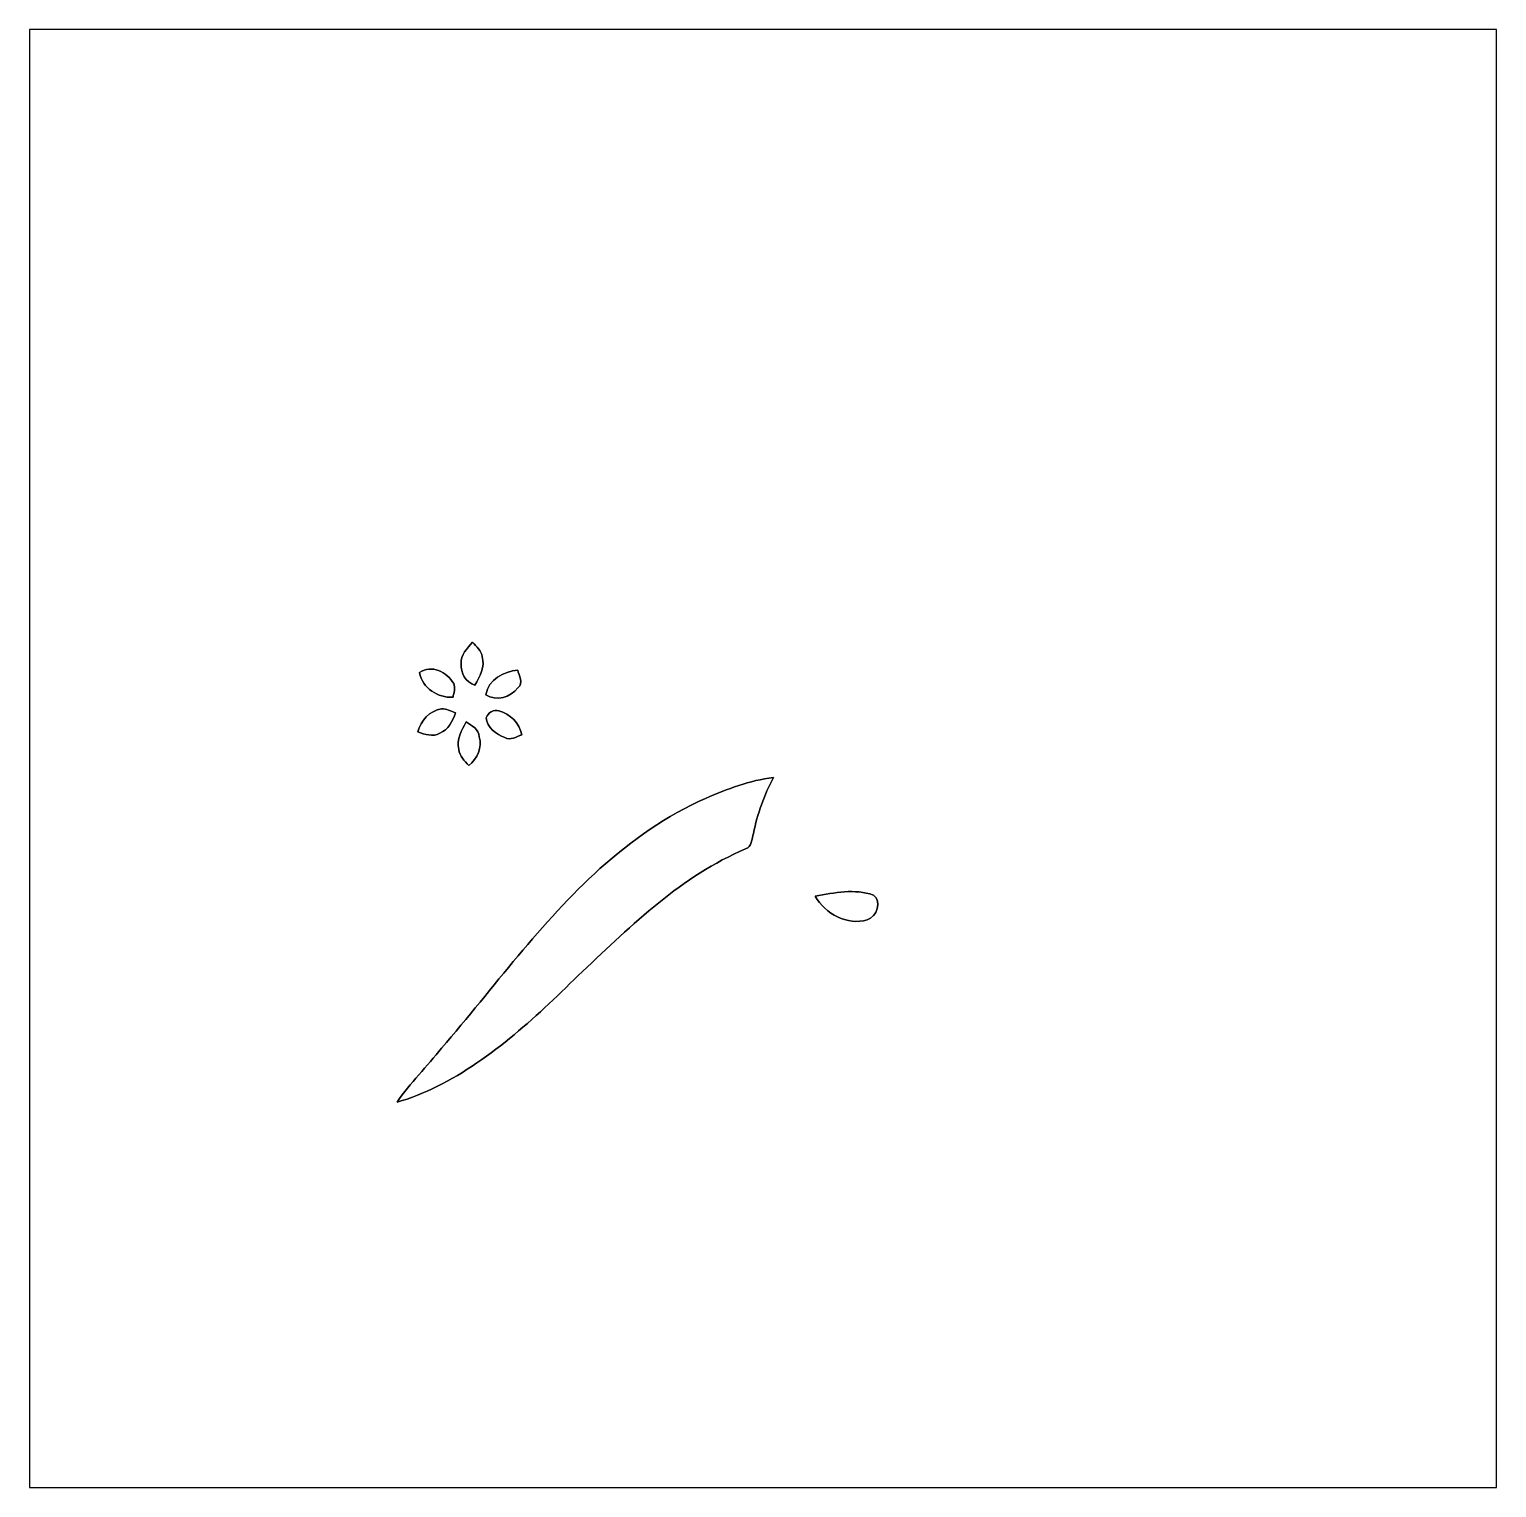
# Model space of a CAD drawing. Header units: centimetres. Extents: x -16.8 to 16.8, y -16.7 to 16.7.
import ezdxf

# ---------------------------------------------------------------- set-up
doc = ezdxf.new("R2010")
doc.units = ezdxf.units.CM
doc.header["$MEASUREMENT"] = 0
doc.layers.add('Layer 1', color=7, linetype='Continuous')

msp = doc.modelspace()

# ---------------------------------------------------------------- linework, layer by layer
at = {"layer": 'Layer 1', "color": 7}
for points, knots in [([(-16.77458, 16.66875), (-16.77458, 16.66875), (16.77458, 16.66875), (16.77458, 16.66875), (16.77458, 16.66875), (16.77458, 16.66875), (16.77458, -16.66875), (16.77458, -16.66875), (16.77458, -16.66875), (16.77458, -16.66875), (-16.77458, -16.66875), (-16.77458, -16.66875), (-16.77458, -16.66875), (-16.77458, -16.66875), (-16.77458, 16.66875), (-16.77458, 16.66875), (-16.77458, 16.66875), (-16.77458, 16.66875), (-16.77458, 16.66875), (-16.77458, 16.66875)], [0, 0, 0, 0, 0.16666667, 0.16666667, 0.16666667, 0.16666667, 0.33333333, 0.33333333, 0.33333333, 0.33333333, 0.5, 0.5, 0.5, 0.5, 0.66666667, 0.66666667, 0.66666667, 0.66666667, 1, 1, 1, 1]), ([(-6.64069, 2.65642), (-6.54826, 2.56364), (-6.44208, 2.46662), (-6.41844, 2.33116), (-6.41844, 2.33116), (-6.35212, 2.09197), (-6.477, 1.87501), (-6.58601, 1.67464), (-6.58601, 1.67464), (-6.79697, 1.74131), (-6.92221, 1.95121), (-6.89786, 2.17135), (-6.89786, 2.17135), (-6.91903, 2.37208), (-6.76028, 2.51778), (-6.64069, 2.65642)], [0, 0, 0, 0, 0.2, 0.2, 0.2, 0.2, 0.4, 0.4, 0.4, 0.4, 0.6, 0.6, 0.6, 0.6, 1, 1, 1, 1]), ([(-7.85213, 1.9625), (-7.57767, 2.16218), (-7.22877, 1.97026), (-7.07178, 1.71203), (-7.07178, 1.71203), (-7.02486, 1.61255), (-7.07284, 1.50248), (-7.08766, 1.40123), (-7.08766, 1.40123), (-7.44008, 1.38112), (-7.78157, 1.60937), (-7.85213, 1.9625)], [0, 0, 0, 0, 0.25, 0.25, 0.25, 0.25, 0.5, 0.5, 0.5, 0.5, 1, 1, 1, 1]), ([(-6.33765, 1.45838), (-6.27627, 1.81504), (-5.93196, 1.97803), (-5.60811, 2.02283), (-5.60811, 2.02283), (-5.57989, 1.89089), (-5.46735, 1.72332), (-5.60352, 1.61678), (-5.60352, 1.61678), (-5.77462, 1.39488), (-6.09212, 1.30457), (-6.33765, 1.45838)], [0, 0, 0, 0, 0.25, 0.25, 0.25, 0.25, 0.5, 0.5, 0.5, 0.5, 1, 1, 1, 1]), ([(-7.89199, 0.60678), (-7.83131, 0.86748), (-7.61859, 1.09291), (-7.35013, 1.13312), (-7.35013, 1.13312), (-7.23794, 1.13947), (-7.13528, 1.08232), (-7.03263, 1.04528), (-7.03263, 1.04528), (-7.09189, 0.8569), (-7.19455, 0.65652), (-7.38964, 0.57997), (-7.38964, 0.57997), (-7.54662, 0.48507), (-7.73359, 0.5521), (-7.89199, 0.60678)], [0, 0, 0, 0, 0.2, 0.2, 0.2, 0.2, 0.4, 0.4, 0.4, 0.4, 0.6, 0.6, 0.6, 0.6, 1, 1, 1, 1]), ([(-6.32672, 0.93133), (-6.2925, 1.04211), (-6.15562, 1.13242), (-6.0392, 1.08973), (-6.0392, 1.08973), (-5.7845, 1.01776), (-5.56507, 0.80927), (-5.51709, 0.54187), (-5.51709, 0.54187), (-5.63774, 0.49177), (-5.77391, 0.41099), (-5.90515, 0.47696), (-5.90515, 0.47696), (-6.09212, 0.55774), (-6.31896, 0.70556), (-6.32672, 0.93133)], [0, 0, 0, 0, 0.2, 0.2, 0.2, 0.2, 0.4, 0.4, 0.4, 0.4, 0.6, 0.6, 0.6, 0.6, 1, 1, 1, 1]), ([(-6.78744, 0.83855), (-6.66503, 0.74895), (-6.48653, 0.67275), (-6.48723, 0.49671), (-6.48723, 0.49671), (-6.41914, 0.248), (-6.52851, -0.00353), (-6.72394, -0.15804), (-6.72394, -0.15804), (-6.82801, -0.0575), (-6.94161, 0.05574), (-6.95254, 0.2092), (-6.95254, 0.2092), (-7.01746, 0.43815), (-6.88199, 0.64417), (-6.78744, 0.83855)], [0, 0, 0, 0, 0.2, 0.2, 0.2, 0.2, 0.4, 0.4, 0.4, 0.4, 0.6, 0.6, 0.6, 0.6, 1, 1, 1, 1]), ([(-1.31092, -0.91123), (-0.81562, -0.69603), (-0.30198, -0.49989), (0.23777, -0.43533), (0.23777, -0.43533), (0.02434, -0.83679), (-0.12629, -1.26788), (-0.21908, -1.71309), (-0.21908, -1.71309), (-0.26, -1.83127), (-0.24836, -2.02142), (-0.39829, -2.06869), (-0.39829, -2.06869), (-1.85526, -2.67547), (-2.99473, -3.80506), (-4.12785, -4.86798), (-4.12785, -4.86798), (-5.13821, -5.85929), (-6.17996, -6.85659), (-7.45561, -7.50111), (-7.45561, -7.50111), (-7.75018, -7.64046), (-8.05074, -7.77416), (-8.36754, -7.85354), (-8.36754, -7.85354), (-8.06379, -7.41433), (-7.68209, -7.03721), (-7.34871, -6.62129), (-7.34871, -6.62129), (-6.15562, -5.24193), (-5.08423, -3.7465), (-3.72745, -2.51672), (-3.72745, -2.51672), (-3.00284, -1.87219), (-2.20204, -1.3021), (-1.31092, -0.91123)], [0, 0, 0, 0, 0.1, 0.1, 0.1, 0.1, 0.2, 0.2, 0.2, 0.2, 0.3, 0.3, 0.3, 0.3, 0.4, 0.4, 0.4, 0.4, 0.5, 0.5, 0.5, 0.5, 0.6, 0.6, 0.6, 0.6, 0.7, 0.7, 0.7, 0.7, 0.8, 0.8, 0.8, 0.8, 1, 1, 1, 1]), ([(1.19556, -3.14925), (1.62772, -3.06458), (2.09691, -2.97251), (2.52377, -3.12103), (2.52377, -3.12103), (2.72732, -3.25755), (2.59962, -3.6255), (2.38407, -3.68864), (2.38407, -3.68864), (1.92617, -3.82199), (1.42346, -3.55212), (1.19556, -3.14925)], [0, 0, 0, 0, 0.25, 0.25, 0.25, 0.25, 0.5, 0.5, 0.5, 0.5, 1, 1, 1, 1])]:
    msp.add_open_spline(points, degree=3, knots=knots, dxfattribs=at)
at = {"layer": 'Layer 1', "color": 253}
for points, knots in [([(-6.64069, 2.65642), (-6.76028, 2.51778), (-6.91903, 2.37208), (-6.89786, 2.17135), (-6.89786, 2.17135), (-6.92221, 1.95121), (-6.79697, 1.74131), (-6.58601, 1.67464), (-6.58601, 1.67464), (-6.477, 1.87501), (-6.35212, 2.09197), (-6.41844, 2.33116), (-6.41844, 2.33116), (-6.44208, 2.46662), (-6.54826, 2.56364), (-6.64069, 2.65642), (-6.64069, 2.65642), (-6.64069, 2.65642), (-6.64069, 2.65642), (-6.64069, 2.65642)], [0, 0, 0, 0, 0.16666667, 0.16666667, 0.16666667, 0.16666667, 0.33333333, 0.33333333, 0.33333333, 0.33333333, 0.5, 0.5, 0.5, 0.5, 0.66666667, 0.66666667, 0.66666667, 0.66666667, 1, 1, 1, 1]), ([(-7.85213, 1.9625), (-7.78157, 1.60937), (-7.44008, 1.38112), (-7.08766, 1.40123), (-7.08766, 1.40123), (-7.07284, 1.50248), (-7.02486, 1.61255), (-7.07178, 1.71203), (-7.07178, 1.71203), (-7.22877, 1.97026), (-7.57767, 2.16218), (-7.85213, 1.9625), (-7.85213, 1.9625), (-7.85213, 1.9625), (-7.85213, 1.9625), (-7.85213, 1.9625)], [0, 0, 0, 0, 0.2, 0.2, 0.2, 0.2, 0.4, 0.4, 0.4, 0.4, 0.6, 0.6, 0.6, 0.6, 1, 1, 1, 1]), ([(-6.33765, 1.45838), (-6.09212, 1.30457), (-5.77462, 1.39488), (-5.60352, 1.61678), (-5.60352, 1.61678), (-5.46735, 1.72332), (-5.57989, 1.89089), (-5.60811, 2.02283), (-5.60811, 2.02283), (-5.93196, 1.97803), (-6.27627, 1.81504), (-6.33765, 1.45838), (-6.33765, 1.45838), (-6.33765, 1.45838), (-6.33765, 1.45838), (-6.33765, 1.45838)], [0, 0, 0, 0, 0.2, 0.2, 0.2, 0.2, 0.4, 0.4, 0.4, 0.4, 0.6, 0.6, 0.6, 0.6, 1, 1, 1, 1]), ([(-7.89199, 0.60678), (-7.73359, 0.5521), (-7.54662, 0.48507), (-7.38964, 0.57997), (-7.38964, 0.57997), (-7.19455, 0.65652), (-7.09189, 0.8569), (-7.03263, 1.04528), (-7.03263, 1.04528), (-7.13528, 1.08232), (-7.23794, 1.13947), (-7.35013, 1.13312), (-7.35013, 1.13312), (-7.61859, 1.09291), (-7.83131, 0.86748), (-7.89199, 0.60678), (-7.89199, 0.60678), (-7.89199, 0.60678), (-7.89199, 0.60678), (-7.89199, 0.60678)], [0, 0, 0, 0, 0.16666667, 0.16666667, 0.16666667, 0.16666667, 0.33333333, 0.33333333, 0.33333333, 0.33333333, 0.5, 0.5, 0.5, 0.5, 0.66666667, 0.66666667, 0.66666667, 0.66666667, 1, 1, 1, 1]), ([(-6.32672, 0.93133), (-6.31896, 0.70556), (-6.09212, 0.55774), (-5.90515, 0.47696), (-5.90515, 0.47696), (-5.77391, 0.41099), (-5.63774, 0.49177), (-5.51709, 0.54187), (-5.51709, 0.54187), (-5.56507, 0.80927), (-5.7845, 1.01776), (-6.0392, 1.08973), (-6.0392, 1.08973), (-6.15562, 1.13242), (-6.2925, 1.04211), (-6.32672, 0.93133), (-6.32672, 0.93133), (-6.32672, 0.93133), (-6.32672, 0.93133), (-6.32672, 0.93133)], [0, 0, 0, 0, 0.16666667, 0.16666667, 0.16666667, 0.16666667, 0.33333333, 0.33333333, 0.33333333, 0.33333333, 0.5, 0.5, 0.5, 0.5, 0.66666667, 0.66666667, 0.66666667, 0.66666667, 1, 1, 1, 1]), ([(-6.78744, 0.83855), (-6.88199, 0.64417), (-7.01746, 0.43815), (-6.95254, 0.2092), (-6.95254, 0.2092), (-6.94161, 0.05574), (-6.82801, -0.0575), (-6.72394, -0.15804), (-6.72394, -0.15804), (-6.52851, -0.00353), (-6.41914, 0.248), (-6.48723, 0.49671), (-6.48723, 0.49671), (-6.48653, 0.67275), (-6.66503, 0.74895), (-6.78744, 0.83855), (-6.78744, 0.83855), (-6.78744, 0.83855), (-6.78744, 0.83855), (-6.78744, 0.83855)], [0, 0, 0, 0, 0.16666667, 0.16666667, 0.16666667, 0.16666667, 0.33333333, 0.33333333, 0.33333333, 0.33333333, 0.5, 0.5, 0.5, 0.5, 0.66666667, 0.66666667, 0.66666667, 0.66666667, 1, 1, 1, 1]), ([(-1.31092, -0.91123), (-2.20204, -1.3021), (-3.00284, -1.87219), (-3.72745, -2.51672), (-3.72745, -2.51672), (-5.08423, -3.7465), (-6.15562, -5.24193), (-7.34871, -6.62129), (-7.34871, -6.62129), (-7.68209, -7.03721), (-8.06379, -7.41433), (-8.36754, -7.85354), (-8.36754, -7.85354), (-8.05074, -7.77416), (-7.75018, -7.64046), (-7.45561, -7.50111), (-7.45561, -7.50111), (-6.17996, -6.85659), (-5.13821, -5.85929), (-4.12785, -4.86798), (-4.12785, -4.86798), (-2.99473, -3.80506), (-1.85526, -2.67547), (-0.39829, -2.06869), (-0.39829, -2.06869), (-0.24836, -2.02142), (-0.26, -1.83127), (-0.21908, -1.71309), (-0.21908, -1.71309), (-0.12629, -1.26788), (0.02434, -0.83679), (0.23777, -0.43533), (0.23777, -0.43533), (-0.30198, -0.49989), (-0.81562, -0.69603), (-1.31092, -0.91123), (-1.31092, -0.91123), (-1.31092, -0.91123), (-1.31092, -0.91123), (-1.31092, -0.91123)], [0, 0, 0, 0, 0.09090909, 0.09090909, 0.09090909, 0.09090909, 0.18181818, 0.18181818, 0.18181818, 0.18181818, 0.27272727, 0.27272727, 0.27272727, 0.27272727, 0.36363636, 0.36363636, 0.36363636, 0.36363636, 0.45454545, 0.45454545, 0.45454545, 0.45454545, 0.54545455, 0.54545455, 0.54545455, 0.54545455, 0.63636364, 0.63636364, 0.63636364, 0.63636364, 0.72727273, 0.72727273, 0.72727273, 0.72727273, 0.81818182, 0.81818182, 0.81818182, 0.81818182, 1, 1, 1, 1]), ([(1.19556, -3.14925), (1.42346, -3.55212), (1.92617, -3.82199), (2.38407, -3.68864), (2.38407, -3.68864), (2.59962, -3.6255), (2.72732, -3.25755), (2.52377, -3.12103), (2.52377, -3.12103), (2.09691, -2.97251), (1.62772, -3.06458), (1.19556, -3.14925)], [0, 0, 0, 0, 0.25, 0.25, 0.25, 0.25, 0.5, 0.5, 0.5, 0.5, 1, 1, 1, 1])]:
    msp.add_open_spline(points, degree=3, knots=knots, dxfattribs=at)

doc.saveas('drawing.dxf')
